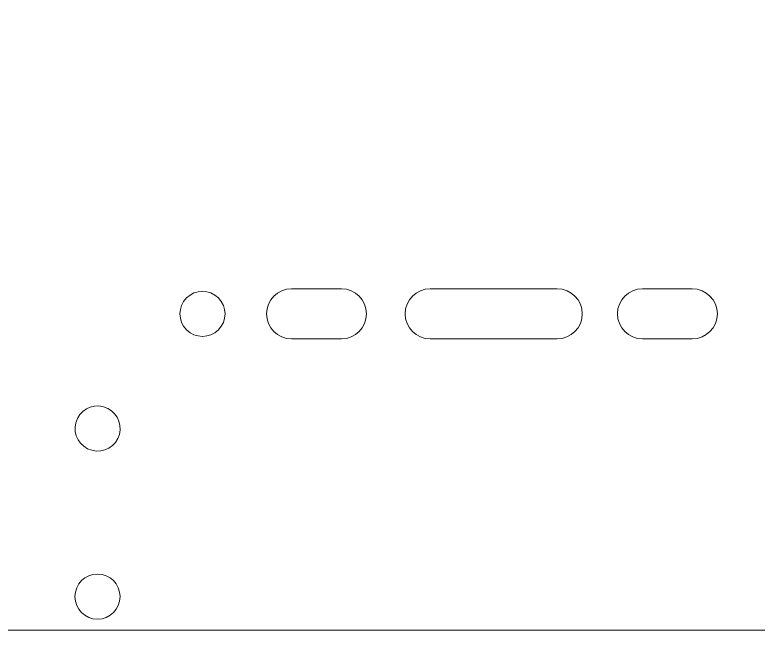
# Model space of a CAD drawing. Header units: centimetres. Extents: x -37.1 to 36.5, y -29.2 to 24.8.
# Drawn here: x 19.208 to 24.153, y -22.95 to -18.857 of the extents above; entities that cross this region are included whole.
import ezdxf

# ---------------------------------------------------------------- set-up
doc = ezdxf.new("R2010")
doc.units = ezdxf.units.CM
doc.header["$MEASUREMENT"] = 0
doc.layers.add('layer 1', color=7, linetype='Continuous')

msp = doc.modelspace()

# ---------------------------------------------------------------- linework, layer by layer
at = {"layer": 'layer 1', "color": 30, "lineweight": 20}
for points, knots in [([(18.75874, -7.47487), (18.75874, -7.47487), (35.55875, -7.47487), (35.55875, -7.47487), (35.55875, -7.47487), (35.55875, -12.97741), (35.55875, -17.55713), (35.55875, -22.95008), (35.55875, -22.95008), (35.55875, -22.95008), (18.75874, -22.95008), (18.75874, -22.95008), (18.75874, -22.95008), (18.75874, -17.55713), (18.75874, -12.97741), (18.75874, -7.47487)], [0, 0, 0, 0, 0.25, 0.25, 0.25, 0.25, 0.5, 0.5, 0.5, 0.5, 0.75, 0.75, 0.75, 0.75, 1, 1, 1, 1]), ([(20.56259, -20.74016), (20.62116, -20.79874), (20.62116, -20.89374), (20.56259, -20.95229), (20.56259, -20.95229), (20.50402, -21.01089), (20.40903, -21.01086), (20.35046, -20.95231), (20.35046, -20.95231), (20.29189, -20.89372), (20.2919, -20.79873), (20.35047, -20.74016), (20.35047, -20.74016), (20.40904, -20.68159), (20.50401, -20.68161), (20.56259, -20.74016)], [0, 0, 0, 0, 0.25, 0.25, 0.25, 0.25, 0.5, 0.5, 0.5, 0.5, 0.75, 0.75, 0.75, 0.75, 1, 1, 1, 1]), ([(21.04915, -20.67968), (21.04915, -20.67968), (21.38065, -20.67968), (21.38065, -20.67968), (21.38065, -20.67968), (21.47225, -20.67968), (21.5472, -20.75463), (21.5472, -20.84624), (21.5472, -20.84624), (21.5472, -20.84624), (21.5472, -20.84624), (21.5472, -20.84624), (21.5472, -20.84624), (21.5472, -20.93784), (21.47219, -21.01278), (21.38065, -21.01278), (21.38065, -21.01278), (21.38065, -21.01278), (21.04915, -21.01278), (21.04915, -21.01278), (21.04915, -21.01278), (20.9576, -21.01278), (20.8826, -20.93784), (20.8826, -20.84624), (20.8826, -20.84624), (20.8826, -20.84624), (20.8826, -20.84624), (20.8826, -20.84624), (20.8826, -20.84624), (20.8826, -20.75463), (20.95754, -20.67968), (21.04915, -20.67968)], [0, 0, 0, 0, 0.125, 0.125, 0.125, 0.125, 0.25, 0.25, 0.25, 0.25, 0.375, 0.375, 0.375, 0.375, 0.5, 0.5, 0.5, 0.5, 0.625, 0.625, 0.625, 0.625, 0.75, 0.75, 0.75, 0.75, 0.875, 0.875, 0.875, 0.875, 1, 1, 1, 1]), ([(21.9708, -20.67968), (21.9708, -20.67968), (22.81665, -20.67968), (22.81665, -20.67968), (22.81665, -20.67968), (22.90825, -20.67968), (22.98319, -20.75463), (22.98319, -20.84624), (22.98319, -20.84624), (22.98319, -20.84624), (22.98319, -20.84624), (22.98319, -20.84624), (22.98319, -20.84624), (22.98319, -20.93783), (22.90817, -21.01278), (22.81665, -21.01278), (22.81665, -21.01278), (22.81665, -21.01278), (21.9708, -21.01278), (21.9708, -21.01278), (21.9708, -21.01278), (21.87927, -21.01278), (21.80426, -20.93783), (21.80426, -20.84624), (21.80426, -20.84624), (21.80426, -20.84624), (21.80426, -20.84624), (21.80426, -20.84624), (21.80426, -20.84624), (21.80426, -20.75463), (21.87919, -20.67968), (21.9708, -20.67968)], [0, 0, 0, 0, 0.125, 0.125, 0.125, 0.125, 0.25, 0.25, 0.25, 0.25, 0.375, 0.375, 0.375, 0.375, 0.5, 0.5, 0.5, 0.5, 0.625, 0.625, 0.625, 0.625, 0.75, 0.75, 0.75, 0.75, 0.875, 0.875, 0.875, 0.875, 1, 1, 1, 1]), ([(23.3833, -20.67968), (23.3833, -20.67968), (23.7148, -20.67968), (23.7148, -20.67968), (23.7148, -20.67968), (23.8064, -20.67968), (23.88135, -20.75463), (23.88135, -20.84624), (23.88135, -20.84624), (23.88135, -20.84624), (23.88135, -20.84624), (23.88135, -20.84624), (23.88135, -20.84624), (23.88135, -20.93784), (23.80634, -21.01278), (23.7148, -21.01278), (23.7148, -21.01278), (23.7148, -21.01278), (23.3833, -21.01278), (23.3833, -21.01278), (23.3833, -21.01278), (23.29175, -21.01278), (23.21675, -20.93784), (23.21675, -20.84624), (23.21675, -20.84624), (23.21675, -20.84624), (23.21675, -20.84624), (23.21675, -20.84624), (23.21675, -20.84624), (23.21675, -20.75463), (23.29169, -20.67968), (23.3833, -20.67968)], [0, 0, 0, 0, 0.125, 0.125, 0.125, 0.125, 0.25, 0.25, 0.25, 0.25, 0.375, 0.375, 0.375, 0.375, 0.5, 0.5, 0.5, 0.5, 0.625, 0.625, 0.625, 0.625, 0.75, 0.75, 0.75, 0.75, 0.875, 0.875, 0.875, 0.875, 1, 1, 1, 1]), ([(19.90396, -21.64773), (19.92539, -21.56772), (19.87789, -21.48544), (19.79789, -21.46402), (19.79789, -21.46402), (19.71789, -21.44259), (19.6356, -21.49008), (19.61418, -21.57008), (19.61418, -21.57008), (19.59275, -21.65008), (19.64024, -21.73236), (19.72024, -21.75379), (19.72024, -21.75379), (19.80024, -21.77522), (19.88252, -21.72773), (19.90396, -21.64773)], [0, 0, 0, 0, 0.25, 0.25, 0.25, 0.25, 0.5, 0.5, 0.5, 0.5, 0.75, 0.75, 0.75, 0.75, 1, 1, 1, 1]), ([(19.75837, -22.577), (19.67553, -22.577), (19.60836, -22.64416), (19.60836, -22.72698), (19.60836, -22.72698), (19.60836, -22.80981), (19.67554, -22.87699), (19.75837, -22.87699), (19.75837, -22.87699), (19.84118, -22.87699), (19.90836, -22.80981), (19.90836, -22.72699), (19.90836, -22.72699), (19.90836, -22.64416), (19.84118, -22.57699), (19.75837, -22.577)], [0, 0, 0, 0, 0.25, 0.25, 0.25, 0.25, 0.5, 0.5, 0.5, 0.5, 0.75, 0.75, 0.75, 0.75, 1, 1, 1, 1])]:
    msp.add_open_spline(points, degree=3, knots=knots, dxfattribs=at)

doc.saveas('drawing.dxf')
